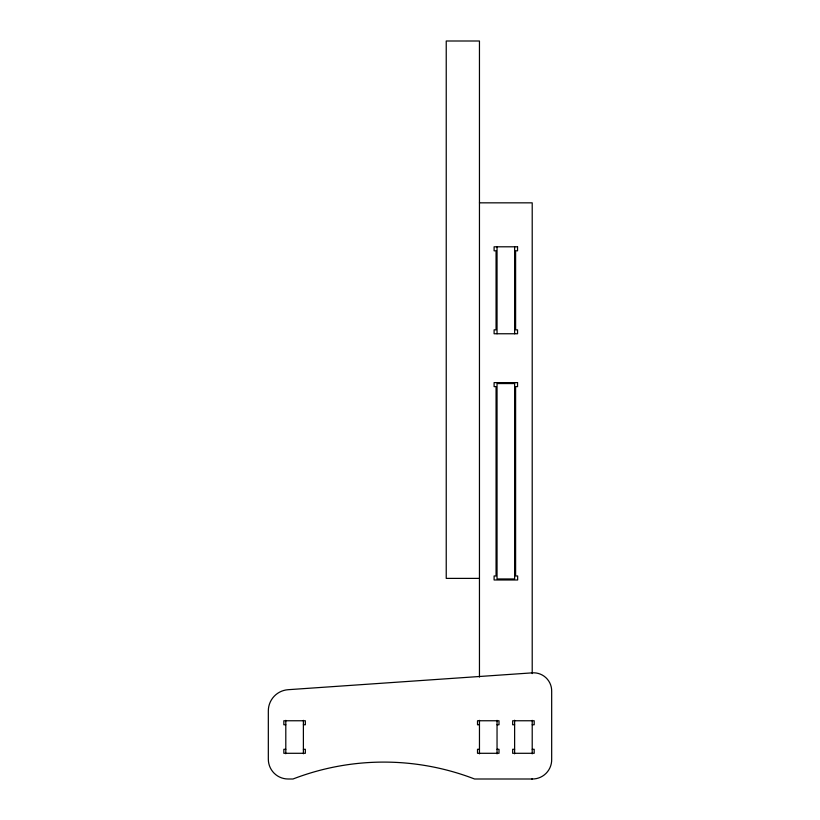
<?xml version="1.0" encoding="UTF-8"?>
<svg xmlns="http://www.w3.org/2000/svg" width="820" height="820" viewBox="0 0 820 820"><rect width="100%" height="100%" fill="white"/><g stroke="black" fill="none" stroke-linecap="round" stroke-linejoin="round"><path stroke-width="1.23" d="M479.454 202.837L532.211 202.837L532.211 673.599M479.454 578.387L446.234 578.387L446.234 41L479.454 41L479.454 677.064M285.801 724.767L283.843 724.767L283.843 720.759L305.337 720.759L305.337 724.767L303.39 724.767M479.464 724.767L477.506 724.767L477.506 720.759L499.001 720.759L499.001 724.767L497.043 724.767M514.622 724.767L512.674 724.767L512.674 720.759L534.189 720.759L534.189 724.767L532.231 724.767M285.801 749.285L283.843 749.285L283.843 753.293L305.337 753.293L305.337 749.285L303.39 749.285M479.464 749.285L477.506 749.285L477.506 753.293L499.001 753.293L499.001 749.285L497.043 749.285M514.622 749.285L512.674 749.285L512.674 753.293L534.189 753.293L534.189 749.285L532.231 749.285M532.211 779L474.575 779A252.242 252.242 0 0 0 293.007 779L288.127 779A19.803 19.803 0 0 1 268.324 759.166L268.324 710.909A21.258 21.258 0 0 1 288.127 689.702L531.883 672.882A18.142 18.142 0 0 1 551.675 691.362L551.675 759.166A19.26 19.26 0 0 1 531.842 779M532.211 720.349L532.211 753.846M514.632 246.799L514.632 333.76M514.622 720.237L514.622 753.846M497.043 246.799L497.043 333.76M497.043 720.349L497.043 753.846M479.464 720.349L479.464 753.846M303.39 720.349L303.39 753.764M285.801 720.349L285.801 753.764M517.553 246.799L494.101 246.799L494.101 250.807L496.059 250.807L496.059 329.855L494.101 329.855L494.101 333.76L517.553 333.76L517.553 329.855L515.606 329.855L515.606 250.807L517.553 250.807L517.553 246.799M517.553 382.612L494.101 382.612L494.101 386.62L496.059 386.62L496.059 575.978L494.101 575.978L494.101 579.976L517.656 579.976L517.656 575.978L515.606 575.978L515.606 386.62L517.553 386.62L517.553 382.612M514.632 383.555L497.043 383.555L497.043 578.961L514.632 578.961L514.632 383.555"/></g></svg>
